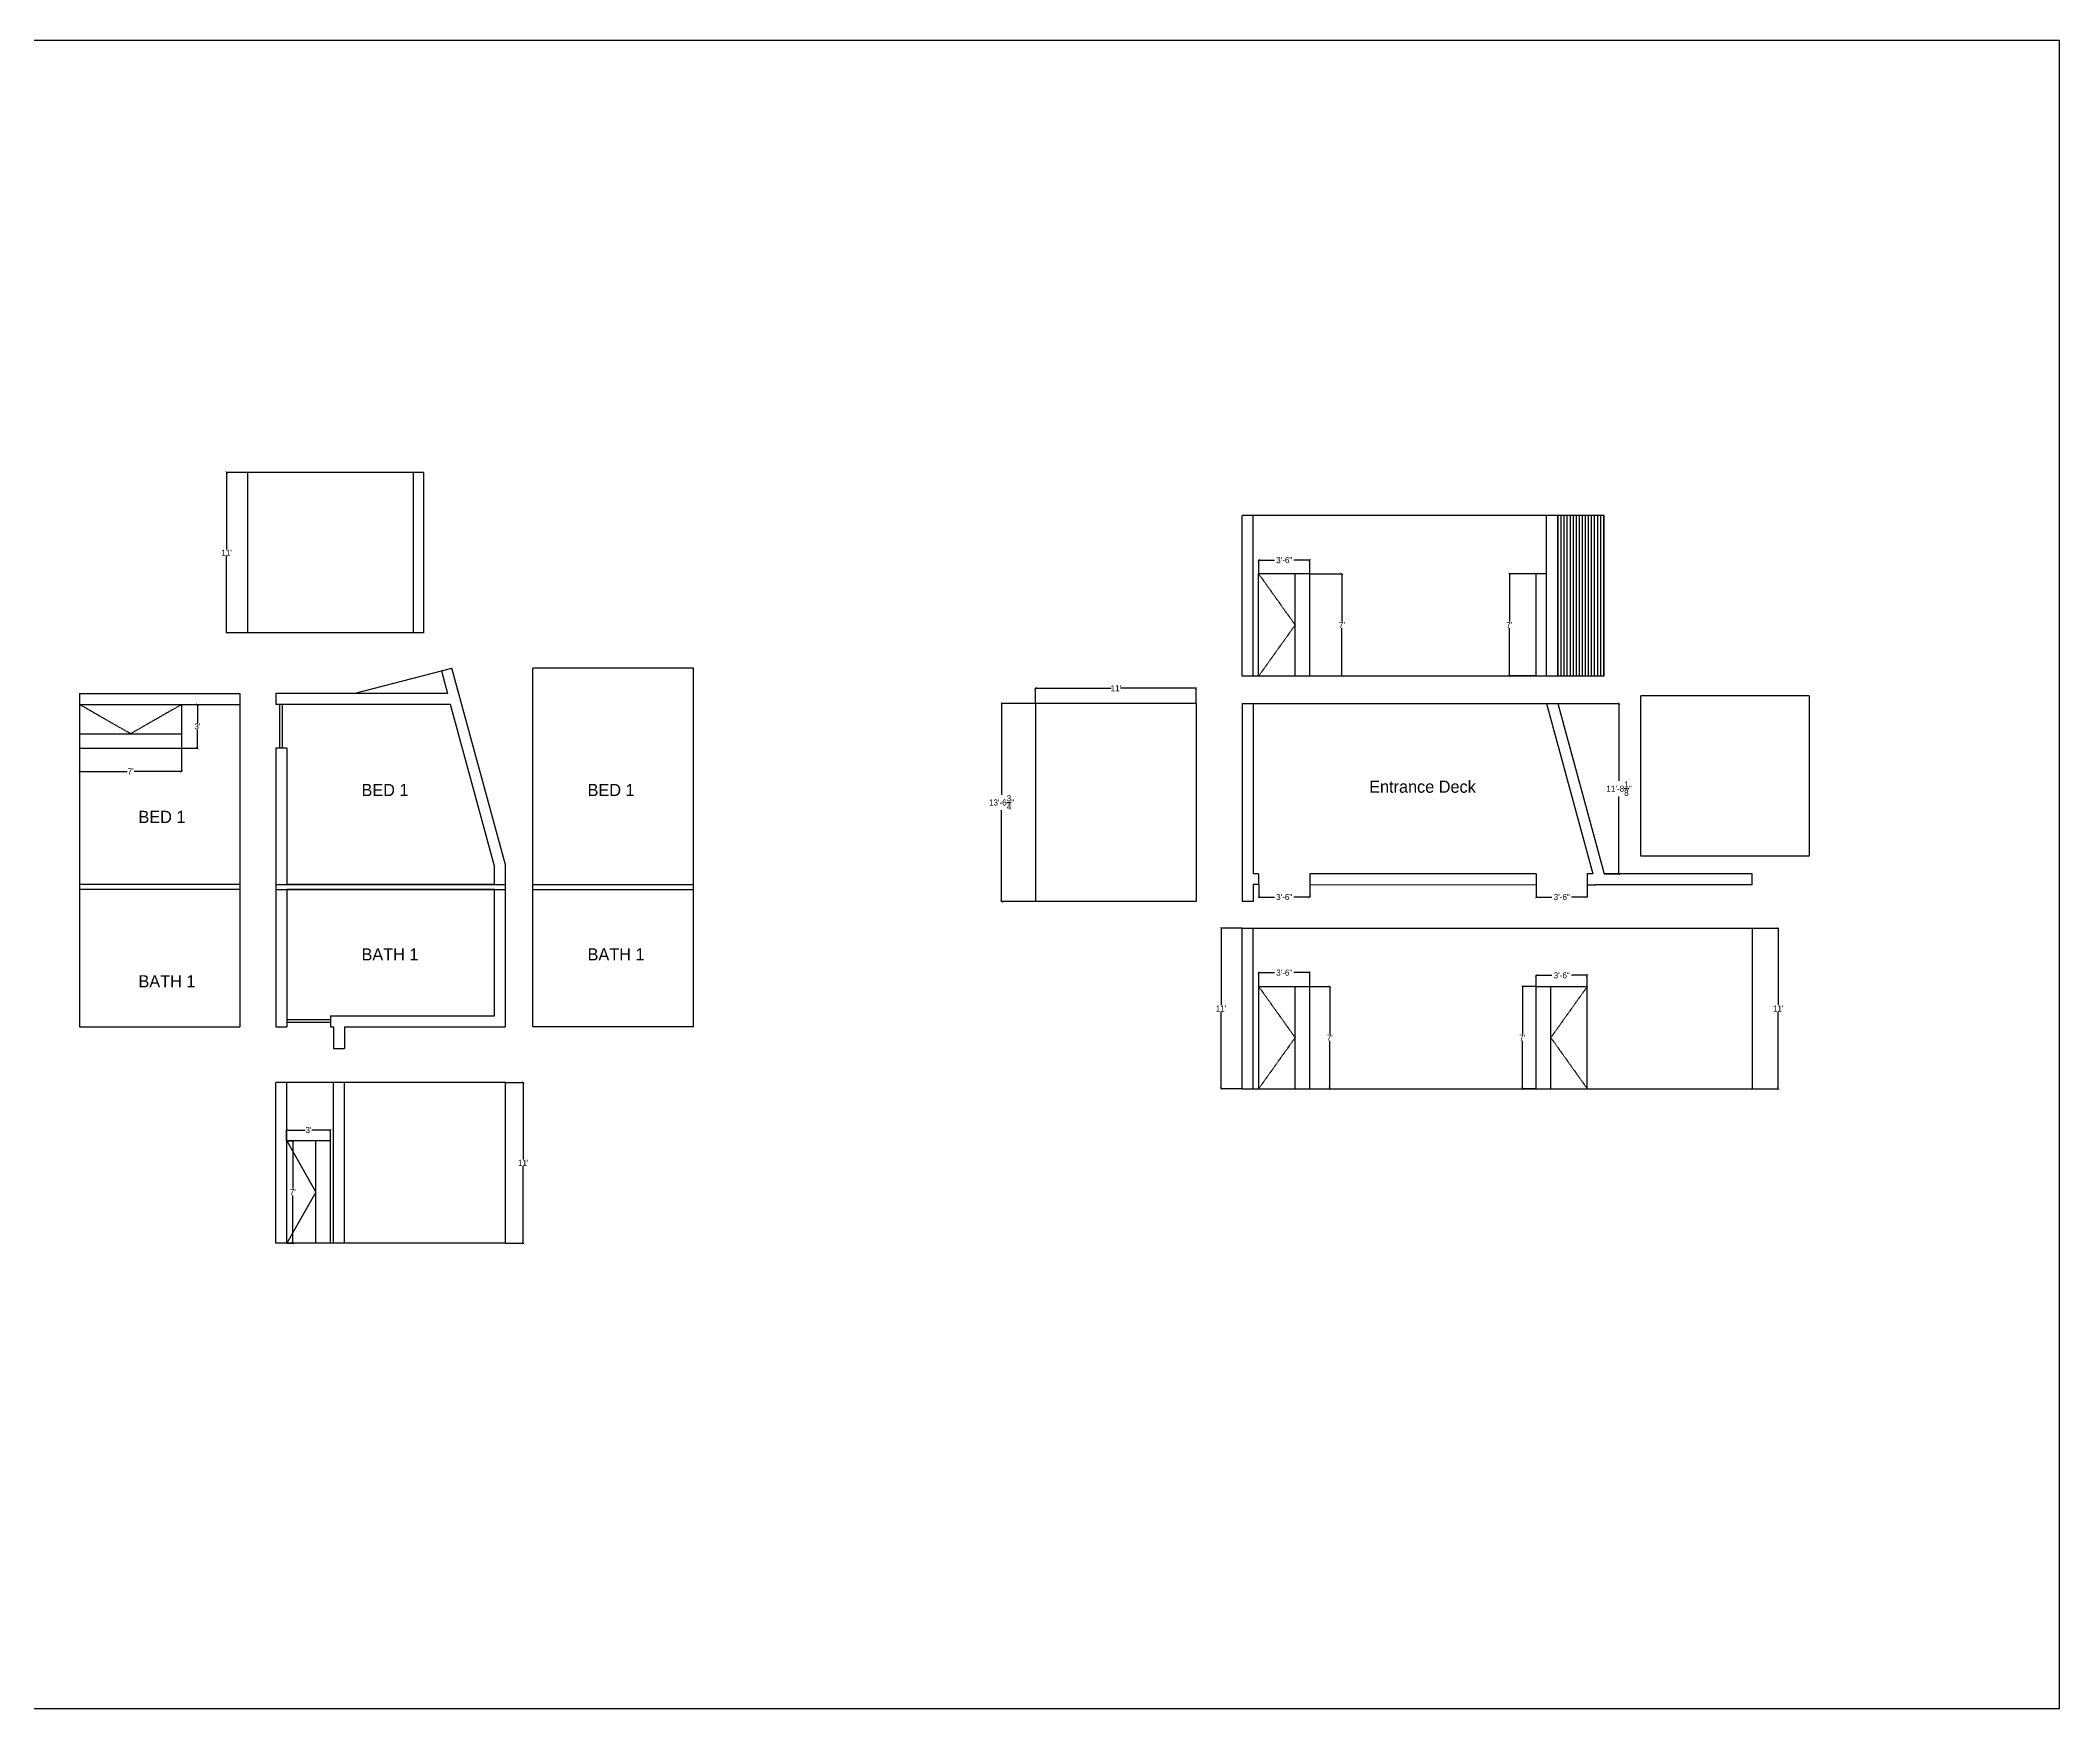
# Model space of a CAD drawing. Header units: inches. Extents: x -21847 to -712, y -8920 to 1030.
# Drawn here: x -7654 to -5992, y -1748 to -376 of the extents above; entities that cross this region are included whole.
import ezdxf

# ---------------------------------------------------------------- set-up
doc = ezdxf.new("R2010")
doc.units = ezdxf.units.IN
doc.header["$LTSCALE"] = 0.005
doc.header["$MEASUREMENT"] = 0
doc.header["$PDMODE"] = 67
doc.header["$PDSIZE"] = -1
doc.linetypes.add('ACAD_ISO02W100', pattern=[15, 12, -3])
for name, color, linetype in [('DIMENIONS-1', 7, 'Continuous'), ('HATCH-1', 20, 'Continuous'), ('TEXT-1', 3, 'Continuous')]:
    doc.layers.add(name, color=color, linetype=linetype)
doc.styles.add('COMIC SANS MS', font='comic.ttf', dxfattribs={"height": 5})
doc.dimstyles.new('COMIC SANS MS', dxfattribs={"dimtxt": 5, "dimasz": 2, "dimexe": 0.18, "dimexo": 0.0625, "dimgap": 0.09, "dimtad": 0, "dimtih": 1, "dimtoh": 1, "dimdec": 3, "dimzin": 0, "dimdsep": 46, "dimlunit": 4, "dimtxsty": 'COMIC SANS MS', "dimblk": 'ARCHTICK', "dimcen": 0.09, "dimclrd": 13, "dimclre": 13, "dimclrt": 3, "dimadec": 0, "dimazin": 0, "dimtfac": 1, "dimtdec": 3, "dimtofl": 0, "dimtmove": 0, "dimatfit": 3, "dimfxl": 1, "dimtolj": 1, "dimtzin": 0, "dimarcsym": 0})

# ---------------------------------------------------------------- blocks, each defined once
blk = doc.blocks.new('_ArchTick')
at = {"color": 0, "linetype": 'ByBlock', "const_width": 0.15}
blk.add_lwpolyline([(-0.5, -0.5), (0.5, 0.5)], dxfattribs=at)
blk = doc.blocks.new('*D24')
at = {"layer": 'Defpoints', "color": 0, "transparency": 16777216}
for p in [(-6423.1, -1070.7), (-6381.1, -1070.7), (-6381.1, -1080.8)]:
    blk.add_point(p, dxfattribs=at)
at = {"layer": 'DIMENIONS-1', "color": 13, "lineweight": -2, "transparency": 16777216}
for p, q in [((-6423.1, -1070.7), (-6423.1, -1081)), ((-6381.1, -1070.7), (-6381.1, -1081)), ((-6423.1, -1080.8), (-6410.2, -1080.8)), ((-6381.1, -1080.8), (-6394.1, -1080.8))]:
    blk.add_line(p, q, dxfattribs=at)
at = {"layer": 'DIMENIONS-1', "color": 13, "lineweight": -2, "transparency": 16777216, "xscale": 2, "yscale": 2, "zscale": 2, "rotation": 180}
blk.add_blockref('_ArchTick', (-6423.1, -1080.8), dxfattribs=at)
at = {"layer": 'DIMENIONS-1', "color": 13, "lineweight": -2, "transparency": 16777216, "xscale": 2, "yscale": 2, "zscale": 2}
blk.add_blockref('_ArchTick', (-6381.1, -1080.8), dxfattribs=at)
at = {"layer": 'DIMENIONS-1', "color": 3, "transparency": 16777216, "insert": (-6402.1, -1080.8), "char_height": 5, "attachment_point": 5, "style": 'COMIC SANS MS'}
blk.add_mtext('\\A1;3\'-6"', dxfattribs=at)
blk = doc.blocks.new('*D25')
at = {"layer": 'Defpoints', "color": 0, "transparency": 16777216}
for p in [(-6651.4, -1070.6), (-6609.4, -1070.6), (-6609.4, -1080.8)]:
    blk.add_point(p, dxfattribs=at)
at = {"layer": 'DIMENIONS-1', "color": 13, "lineweight": -2, "transparency": 16777216}
for p, q in [((-6651.4, -1070.6), (-6651.4, -1080.9)), ((-6609.4, -1070.6), (-6609.4, -1080.9)), ((-6651.4, -1080.8), (-6638.5, -1080.8)), ((-6609.4, -1080.8), (-6622.4, -1080.8))]:
    blk.add_line(p, q, dxfattribs=at)
at = {"layer": 'DIMENIONS-1', "color": 13, "lineweight": -2, "transparency": 16777216, "xscale": 2, "yscale": 2, "zscale": 2, "rotation": 180}
blk.add_blockref('_ArchTick', (-6651.4, -1080.8), dxfattribs=at)
at = {"layer": 'DIMENIONS-1', "color": 13, "lineweight": -2, "transparency": 16777216, "xscale": 2, "yscale": 2, "zscale": 2}
blk.add_blockref('_ArchTick', (-6609.4, -1080.8), dxfattribs=at)
at = {"layer": 'DIMENIONS-1', "color": 3, "transparency": 16777216, "insert": (-6630.4, -1080.8), "char_height": 5, "attachment_point": 5, "style": 'COMIC SANS MS'}
blk.add_mtext('\\A1;3\'-6"', dxfattribs=at)
blk = doc.blocks.new('*D28')
at = {"layer": 'Defpoints', "color": 0, "transparency": 16777216}
for p in [(-6834.9, -921.6), (-6863, -1084.4), (-6834.9, -1084.4)]:
    blk.add_point(p, dxfattribs=at)
at = {"layer": 'DIMENIONS-1', "color": 13, "lineweight": -2, "transparency": 16777216}
for p, q in [((-6835, -921.6), (-6863.2, -921.6)), ((-6863, -921.6), (-6863, -996.6)), ((-6863, -1084.4), (-6863, -1009.4)), ((-6835, -1084.4), (-6863.2, -1084.4))]:
    blk.add_line(p, q, dxfattribs=at)
at = {"layer": 'DIMENIONS-1', "color": 13, "lineweight": -2, "transparency": 16777216, "xscale": 2, "yscale": 2, "zscale": 2}
for p, rotation in [((-6863, -921.6), 90), ((-6863, -1084.4), 270)]:
    blk.add_blockref('_ArchTick', p, dxfattribs=dict(at, rotation=rotation))
at = {"layer": 'DIMENIONS-1', "color": 3, "transparency": 16777216, "insert": (-6863, -1003), "char_height": 5, "attachment_point": 5, "style": 'COMIC SANS MS'}
blk.add_mtext('\\A1;13\'-6{\\H1x;\\S3/4;}"', dxfattribs=at)
blk = doc.blocks.new('*D29')
at = {"layer": 'Defpoints', "color": 0, "transparency": 16777216}
for p in [(-6702.9, -909), (-6834.9, -921.6), (-6702.9, -921.6)]:
    blk.add_point(p, dxfattribs=at)
at = {"layer": 'DIMENIONS-1', "color": 13, "lineweight": -2, "transparency": 16777216}
for p, q in [((-6834.9, -921.5), (-6834.9, -908.8)), ((-6834.9, -909), (-6772.7, -909)), ((-6702.9, -909), (-6765.2, -909)), ((-6702.9, -921.5), (-6702.9, -908.8))]:
    blk.add_line(p, q, dxfattribs=at)
at = {"layer": 'DIMENIONS-1', "color": 13, "lineweight": -2, "transparency": 16777216, "xscale": 2, "yscale": 2, "zscale": 2, "rotation": 180}
blk.add_blockref('_ArchTick', (-6834.9, -909), dxfattribs=at)
at = {"layer": 'DIMENIONS-1', "color": 13, "lineweight": -2, "transparency": 16777216, "xscale": 2, "yscale": 2, "zscale": 2}
blk.add_blockref('_ArchTick', (-6702.9, -909), dxfattribs=at)
at = {"layer": 'DIMENIONS-1', "color": 3, "transparency": 16777216, "insert": (-6768.9, -909), "char_height": 5, "attachment_point": 5, "style": 'COMIC SANS MS'}
blk.add_mtext("\\A1;11'", dxfattribs=at)
blk = doc.blocks.new('*D30')
at = {"layer": 'Defpoints', "color": 0, "transparency": 16777216}
for p in [(-6405.2, -921.6), (-6367.3, -1061.7), (-6355, -1061.7)]:
    blk.add_point(p, dxfattribs=at)
at = {"layer": 'DIMENIONS-1', "color": 13, "lineweight": -2, "transparency": 16777216}
for p, q in [((-6405.1, -921.6), (-6354.9, -921.6)), ((-6355, -921.6), (-6355, -985.3)), ((-6355, -1061.7), (-6355, -998)), ((-6367.3, -1061.7), (-6354.9, -1061.7))]:
    blk.add_line(p, q, dxfattribs=at)
at = {"layer": 'DIMENIONS-1', "color": 13, "lineweight": -2, "transparency": 16777216, "xscale": 2, "yscale": 2, "zscale": 2}
for p, rotation in [((-6355, -921.6), 90), ((-6355, -1061.7), 270)]:
    blk.add_blockref('_ArchTick', p, dxfattribs=dict(at, rotation=rotation))
at = {"layer": 'DIMENIONS-1', "color": 3, "transparency": 16777216, "insert": (-6355, -991.6), "char_height": 5, "attachment_point": 5, "style": 'COMIC SANS MS'}
blk.add_mtext('\\A1;11\'-8{\\H1x;\\S1/8;}"', dxfattribs=at)
blk = doc.blocks.new('*D32')
at = {"layer": 'Defpoints', "color": 0, "transparency": 16777216}
for p in [(-6609.4, -1143), (-6651.4, -1154.5), (-6609.4, -1154.5)]:
    blk.add_point(p, dxfattribs=at)
at = {"layer": 'DIMENIONS-1', "color": 13, "lineweight": -2, "transparency": 16777216}
for p, q in [((-6651.4, -1154.4), (-6651.4, -1142.8)), ((-6651.4, -1143), (-6638.5, -1143)), ((-6609.4, -1143), (-6622.4, -1143)), ((-6609.4, -1154.4), (-6609.4, -1142.8))]:
    blk.add_line(p, q, dxfattribs=at)
at = {"layer": 'DIMENIONS-1', "color": 13, "lineweight": -2, "transparency": 16777216, "xscale": 2, "yscale": 2, "zscale": 2, "rotation": 180}
blk.add_blockref('_ArchTick', (-6651.4, -1143), dxfattribs=at)
at = {"layer": 'DIMENIONS-1', "color": 13, "lineweight": -2, "transparency": 16777216, "xscale": 2, "yscale": 2, "zscale": 2}
blk.add_blockref('_ArchTick', (-6609.4, -1143), dxfattribs=at)
at = {"layer": 'DIMENIONS-1', "color": 3, "transparency": 16777216, "insert": (-6630.4, -1143), "char_height": 5, "attachment_point": 5, "style": 'COMIC SANS MS'}
blk.add_mtext('\\A1;3\'-6"', dxfattribs=at)
blk = doc.blocks.new('*D33')
at = {"layer": 'Defpoints', "color": 0, "transparency": 16777216}
for p in [(-6609.4, -1154.5), (-6609.4, -1238.5), (-6592.9, -1238.5)]:
    blk.add_point(p, dxfattribs=at)
at = {"layer": 'DIMENIONS-1', "color": 13, "lineweight": -2, "transparency": 16777216}
for p, q in [((-6609.4, -1154.5), (-6592.7, -1154.5)), ((-6592.9, -1154.5), (-6592.9, -1193.7)), ((-6592.9, -1238.5), (-6592.9, -1199.2)), ((-6609.4, -1238.5), (-6592.7, -1238.5))]:
    blk.add_line(p, q, dxfattribs=at)
at = {"layer": 'DIMENIONS-1', "color": 13, "lineweight": -2, "transparency": 16777216, "xscale": 2, "yscale": 2, "zscale": 2}
for p, rotation in [((-6592.9, -1154.5), 90), ((-6592.9, -1238.5), 270)]:
    blk.add_blockref('_ArchTick', p, dxfattribs=dict(at, rotation=rotation))
at = {"layer": 'DIMENIONS-1', "color": 3, "transparency": 16777216, "insert": (-6592.9, -1196.5), "char_height": 5, "attachment_point": 5, "style": 'COMIC SANS MS'}
blk.add_mtext("\\A1;7'", dxfattribs=at)
blk = doc.blocks.new('*D34')
at = {"layer": 'Defpoints', "color": 0, "transparency": 16777216}
for p in [(-6423.1, -1154.5), (-6434.5, -1238.5), (-6423.1, -1238.5)]:
    blk.add_point(p, dxfattribs=at)
at = {"layer": 'DIMENIONS-1', "color": 13, "lineweight": -2, "transparency": 16777216}
for p, q in [((-6423.2, -1154.5), (-6434.7, -1154.5)), ((-6434.5, -1154.5), (-6434.5, -1193.7)), ((-6434.5, -1238.5), (-6434.5, -1199.2)), ((-6423.2, -1238.5), (-6434.7, -1238.5))]:
    blk.add_line(p, q, dxfattribs=at)
at = {"layer": 'DIMENIONS-1', "color": 13, "lineweight": -2, "transparency": 16777216, "xscale": 2, "yscale": 2, "zscale": 2}
for p, rotation in [((-6434.5, -1154.5), 90), ((-6434.5, -1238.5), 270)]:
    blk.add_blockref('_ArchTick', p, dxfattribs=dict(at, rotation=rotation))
at = {"layer": 'DIMENIONS-1', "color": 3, "transparency": 16777216, "insert": (-6434.5, -1196.5), "char_height": 5, "attachment_point": 5, "style": 'COMIC SANS MS'}
blk.add_mtext("\\A1;7'", dxfattribs=at)
blk = doc.blocks.new('*D35')
at = {"layer": 'Defpoints', "color": 0, "transparency": 16777216}
for p in [(-6423.1, -1145.2), (-6423.1, -1154.5), (-6381.1, -1154.5)]:
    blk.add_point(p, dxfattribs=at)
at = {"layer": 'DIMENIONS-1', "color": 13, "lineweight": -2, "transparency": 16777216}
for p, q in [((-6423.1, -1154.4), (-6423.1, -1145)), ((-6423.1, -1145.2), (-6410.2, -1145.2)), ((-6381.1, -1145.2), (-6394.1, -1145.2)), ((-6381.1, -1154.4), (-6381.1, -1145))]:
    blk.add_line(p, q, dxfattribs=at)
at = {"layer": 'DIMENIONS-1', "color": 13, "lineweight": -2, "transparency": 16777216, "xscale": 2, "yscale": 2, "zscale": 2, "rotation": 180}
blk.add_blockref('_ArchTick', (-6423.1, -1145.2), dxfattribs=at)
at = {"layer": 'DIMENIONS-1', "color": 13, "lineweight": -2, "transparency": 16777216, "xscale": 2, "yscale": 2, "zscale": 2}
blk.add_blockref('_ArchTick', (-6381.1, -1145.2), dxfattribs=at)
at = {"layer": 'DIMENIONS-1', "color": 3, "transparency": 16777216, "insert": (-6402.1, -1145.2), "char_height": 5, "attachment_point": 5, "style": 'COMIC SANS MS'}
blk.add_mtext('\\A1;3\'-6"', dxfattribs=at)
blk = doc.blocks.new('*D36')
at = {"layer": 'Defpoints', "color": 0, "transparency": 16777216}
for p in [(-6245.3, -1106.5), (-6245.3, -1238.5), (-6224, -1238.5)]:
    blk.add_point(p, dxfattribs=at)
at = {"layer": 'DIMENIONS-1', "color": 13, "lineweight": -2, "transparency": 16777216}
for p, q in [((-6245.2, -1106.5), (-6223.8, -1106.5)), ((-6224, -1106.5), (-6224, -1169.7)), ((-6224, -1238.5), (-6224, -1175.2)), ((-6245.2, -1238.5), (-6223.8, -1238.5))]:
    blk.add_line(p, q, dxfattribs=at)
at = {"layer": 'DIMENIONS-1', "color": 13, "lineweight": -2, "transparency": 16777216, "xscale": 2, "yscale": 2, "zscale": 2}
for p, rotation in [((-6224, -1106.5), 90), ((-6224, -1238.5), 270)]:
    blk.add_blockref('_ArchTick', p, dxfattribs=dict(at, rotation=rotation))
at = {"layer": 'DIMENIONS-1', "color": 3, "transparency": 16777216, "insert": (-6224, -1172.5), "char_height": 5, "attachment_point": 5, "style": 'COMIC SANS MS'}
blk.add_mtext("\\A1;11'", dxfattribs=at)
blk = doc.blocks.new('*D37')
at = {"layer": 'Defpoints', "color": 0, "transparency": 16777216}
for p in [(-6664.9, -1106.5), (-6682.4, -1238.5), (-6664.9, -1238.5)]:
    blk.add_point(p, dxfattribs=at)
at = {"layer": 'DIMENIONS-1', "color": 13, "lineweight": -2, "transparency": 16777216}
for p, q in [((-6665, -1106.5), (-6682.6, -1106.5)), ((-6682.4, -1106.5), (-6682.4, -1169.7)), ((-6682.4, -1238.5), (-6682.4, -1175.2)), ((-6665, -1238.5), (-6682.6, -1238.5))]:
    blk.add_line(p, q, dxfattribs=at)
at = {"layer": 'DIMENIONS-1', "color": 13, "lineweight": -2, "transparency": 16777216, "xscale": 2, "yscale": 2, "zscale": 2}
for p, rotation in [((-6682.4, -1106.5), 90), ((-6682.4, -1238.5), 270)]:
    blk.add_blockref('_ArchTick', p, dxfattribs=dict(at, rotation=rotation))
at = {"layer": 'DIMENIONS-1', "color": 3, "transparency": 16777216, "insert": (-6682.4, -1172.5), "char_height": 5, "attachment_point": 5, "style": 'COMIC SANS MS'}
blk.add_mtext("\\A1;11'", dxfattribs=at)
blk = doc.blocks.new('*D41')
at = {"layer": 'Defpoints', "color": 0, "transparency": 16777216}
for p in [(-6609.4, -814.9), (-6609.4, -898.9), (-6582.9, -898.9)]:
    blk.add_point(p, dxfattribs=at)
at = {"layer": 'DIMENIONS-1', "color": 13, "lineweight": -2, "transparency": 16777216}
for p, q in [((-6609.4, -814.9), (-6582.8, -814.9)), ((-6582.9, -814.9), (-6582.9, -854.2)), ((-6582.9, -898.9), (-6582.9, -859.7)), ((-6609.4, -898.9), (-6582.8, -898.9))]:
    blk.add_line(p, q, dxfattribs=at)
at = {"layer": 'DIMENIONS-1', "color": 13, "lineweight": -2, "transparency": 16777216, "xscale": 2, "yscale": 2, "zscale": 2}
for p, rotation in [((-6582.9, -814.9), 90), ((-6582.9, -898.9), 270)]:
    blk.add_blockref('_ArchTick', p, dxfattribs=dict(at, rotation=rotation))
at = {"layer": 'DIMENIONS-1', "color": 3, "transparency": 16777216, "insert": (-6582.9, -856.9), "char_height": 5, "attachment_point": 5, "style": 'COMIC SANS MS'}
blk.add_mtext("\\A1;7'", dxfattribs=at)
blk = doc.blocks.new('*D42')
at = {"layer": 'Defpoints', "color": 0, "transparency": 16777216}
for p in [(-6609.4, -803.6), (-6651.4, -814.9), (-6609.4, -814.9)]:
    blk.add_point(p, dxfattribs=at)
at = {"layer": 'DIMENIONS-1', "color": 13, "lineweight": -2, "transparency": 16777216}
for p, q in [((-6651.4, -814.9), (-6651.4, -803.4)), ((-6651.4, -803.6), (-6638.5, -803.6)), ((-6609.4, -803.6), (-6622.4, -803.6)), ((-6609.4, -814.9), (-6609.4, -803.4))]:
    blk.add_line(p, q, dxfattribs=at)
at = {"layer": 'DIMENIONS-1', "color": 13, "lineweight": -2, "transparency": 16777216, "xscale": 2, "yscale": 2, "zscale": 2, "rotation": 180}
blk.add_blockref('_ArchTick', (-6651.4, -803.6), dxfattribs=at)
at = {"layer": 'DIMENIONS-1', "color": 13, "lineweight": -2, "transparency": 16777216, "xscale": 2, "yscale": 2, "zscale": 2}
blk.add_blockref('_ArchTick', (-6609.4, -803.6), dxfattribs=at)
at = {"layer": 'DIMENIONS-1', "color": 3, "transparency": 16777216, "insert": (-6630.4, -803.6), "char_height": 5, "attachment_point": 5, "style": 'COMIC SANS MS'}
blk.add_mtext('\\A1;3\'-6"', dxfattribs=at)
blk = doc.blocks.new('*D43')
at = {"layer": 'Defpoints', "color": 0, "transparency": 16777216}
for p in [(-6423.1, -814.9), (-6445.2, -898.9), (-6423.1, -898.9)]:
    blk.add_point(p, dxfattribs=at)
at = {"layer": 'DIMENIONS-1', "color": 13, "lineweight": -2, "transparency": 16777216}
for p, q in [((-6423.2, -814.9), (-6445.4, -814.9)), ((-6445.2, -814.9), (-6445.2, -854.2)), ((-6445.2, -898.9), (-6445.2, -859.7)), ((-6423.2, -898.9), (-6445.4, -898.9))]:
    blk.add_line(p, q, dxfattribs=at)
at = {"layer": 'DIMENIONS-1', "color": 13, "lineweight": -2, "transparency": 16777216, "xscale": 2, "yscale": 2, "zscale": 2}
for p, rotation in [((-6445.2, -814.9), 90), ((-6445.2, -898.9), 270)]:
    blk.add_blockref('_ArchTick', p, dxfattribs=dict(at, rotation=rotation))
at = {"layer": 'DIMENIONS-1', "color": 3, "transparency": 16777216, "insert": (-6445.2, -856.9), "char_height": 5, "attachment_point": 5, "style": 'COMIC SANS MS'}
blk.add_mtext("\\A1;7'", dxfattribs=at)
blk = doc.blocks.new('*D57')
at = {"layer": 'Defpoints', "color": 0, "transparency": 16777216}
for p in [(-7415.1, -1272.5), (-7451.1, -1281.5), (-7415.1, -1281.5)]:
    blk.add_point(p, dxfattribs=at)
at = {"layer": 'DIMENIONS-1', "color": 13, "lineweight": -2, "transparency": 16777216}
for p, q in [((-7451.1, -1281.4), (-7451.1, -1272.3)), ((-7451.1, -1272.5), (-7435.8, -1272.5)), ((-7415.1, -1272.5), (-7430.3, -1272.5)), ((-7415.1, -1281.4), (-7415.1, -1272.3))]:
    blk.add_line(p, q, dxfattribs=at)
at = {"layer": 'DIMENIONS-1', "color": 13, "lineweight": -2, "transparency": 16777216, "xscale": 2, "yscale": 2, "zscale": 2, "rotation": 180}
blk.add_blockref('_ArchTick', (-7451.1, -1272.5), dxfattribs=at)
at = {"layer": 'DIMENIONS-1', "color": 13, "lineweight": -2, "transparency": 16777216, "xscale": 2, "yscale": 2, "zscale": 2}
blk.add_blockref('_ArchTick', (-7415.1, -1272.5), dxfattribs=at)
at = {"layer": 'DIMENIONS-1', "color": 3, "transparency": 16777216, "insert": (-7433.1, -1272.5), "char_height": 5, "attachment_point": 5, "style": 'COMIC SANS MS'}
blk.add_mtext("\\A1;3'", dxfattribs=at)
blk = doc.blocks.new('*D58')
at = {"layer": 'Defpoints', "color": 0, "transparency": 16777216}
for p in [(-7451.1, -1281.5), (-7451.1, -1365.5), (-7446, -1365.5)]:
    blk.add_point(p, dxfattribs=at)
at = {"layer": 'DIMENIONS-1', "color": 13, "lineweight": -2, "transparency": 16777216}
for p, q in [((-7451, -1281.5), (-7445.8, -1281.5)), ((-7446, -1281.5), (-7446, -1320.7)), ((-7446, -1365.5), (-7446, -1326.3)), ((-7451, -1365.5), (-7445.8, -1365.5))]:
    blk.add_line(p, q, dxfattribs=at)
at = {"layer": 'DIMENIONS-1', "color": 13, "lineweight": -2, "transparency": 16777216, "xscale": 2, "yscale": 2, "zscale": 2}
for p, rotation in [((-7446, -1281.5), 90), ((-7446, -1365.5), 270)]:
    blk.add_blockref('_ArchTick', p, dxfattribs=dict(at, rotation=rotation))
at = {"layer": 'DIMENIONS-1', "color": 3, "transparency": 16777216, "insert": (-7446, -1323.5), "char_height": 5, "attachment_point": 5, "style": 'COMIC SANS MS'}
blk.add_mtext("\\A1;7'", dxfattribs=at)
blk = doc.blocks.new('*D59')
at = {"layer": 'Defpoints', "color": 0, "transparency": 16777216}
for p in [(-7271.1, -1233.5), (-7271.1, -1365.5), (-7256.5, -1365.5)]:
    blk.add_point(p, dxfattribs=at)
at = {"layer": 'DIMENIONS-1', "color": 13, "lineweight": -2, "transparency": 16777216}
for p, q in [((-7271, -1233.5), (-7256.3, -1233.5)), ((-7256.5, -1233.5), (-7256.5, -1296.8)), ((-7256.5, -1365.5), (-7256.5, -1302.2)), ((-7271, -1365.5), (-7256.3, -1365.5))]:
    blk.add_line(p, q, dxfattribs=at)
at = {"layer": 'DIMENIONS-1', "color": 13, "lineweight": -2, "transparency": 16777216, "xscale": 2, "yscale": 2, "zscale": 2}
for p, rotation in [((-7256.5, -1233.5), 90), ((-7256.5, -1365.5), 270)]:
    blk.add_blockref('_ArchTick', p, dxfattribs=dict(at, rotation=rotation))
at = {"layer": 'DIMENIONS-1', "color": 3, "transparency": 16777216, "insert": (-7256.5, -1299.5), "char_height": 5, "attachment_point": 5, "style": 'COMIC SANS MS'}
blk.add_mtext("\\A1;11'", dxfattribs=at)
blk = doc.blocks.new('*D61')
at = {"layer": 'Defpoints', "color": 0, "transparency": 16777216}
for p in [(-7621.5, -958.4), (-7537.5, -958.4), (-7621.5, -977.5)]:
    blk.add_point(p, dxfattribs=at)
at = {"layer": 'DIMENIONS-1', "color": 13, "lineweight": -2, "transparency": 16777216}
for p, q in [((-7621.5, -958.5), (-7621.5, -977.7)), ((-7537.5, -958.5), (-7537.5, -977.7)), ((-7621.5, -977.5), (-7582.4, -977.5)), ((-7537.5, -977.5), (-7576.6, -977.5))]:
    blk.add_line(p, q, dxfattribs=at)
at = {"layer": 'DIMENIONS-1', "color": 13, "lineweight": -2, "transparency": 16777216, "xscale": 2, "yscale": 2, "zscale": 2, "rotation": 180}
blk.add_blockref('_ArchTick', (-7621.5, -977.5), dxfattribs=at)
at = {"layer": 'DIMENIONS-1', "color": 13, "lineweight": -2, "transparency": 16777216, "xscale": 2, "yscale": 2, "zscale": 2}
blk.add_blockref('_ArchTick', (-7537.5, -977.5), dxfattribs=at)
at = {"layer": 'DIMENIONS-1', "color": 3, "transparency": 16777216, "insert": (-7579.5, -977.5), "char_height": 5, "attachment_point": 5, "style": 'COMIC SANS MS'}
blk.add_mtext("\\A1;7'", dxfattribs=at)
blk = doc.blocks.new('*D62')
at = {"layer": 'Defpoints', "color": 0, "transparency": 16777216}
for p in [(-7537.5, -922.4), (-7537.5, -958.4), (-7524.5, -958.4)]:
    blk.add_point(p, dxfattribs=at)
at = {"layer": 'DIMENIONS-1', "color": 13, "lineweight": -2, "transparency": 16777216}
for p, q in [((-7537.4, -922.4), (-7524.3, -922.4)), ((-7524.5, -922.4), (-7524.5, -937.7)), ((-7524.5, -958.4), (-7524.5, -943.2)), ((-7537.4, -958.4), (-7524.3, -958.4))]:
    blk.add_line(p, q, dxfattribs=at)
at = {"layer": 'DIMENIONS-1', "color": 13, "lineweight": -2, "transparency": 16777216, "xscale": 2, "yscale": 2, "zscale": 2}
for p, rotation in [((-7524.5, -922.4), 90), ((-7524.5, -958.4), 270)]:
    blk.add_blockref('_ArchTick', p, dxfattribs=dict(at, rotation=rotation))
at = {"layer": 'DIMENIONS-1', "color": 3, "transparency": 16777216, "insert": (-7524.5, -940.4), "char_height": 5, "attachment_point": 5, "style": 'COMIC SANS MS'}
blk.add_mtext("\\A1;3'", dxfattribs=at)
blk = doc.blocks.new('*D65')
at = {"layer": 'Defpoints', "color": 0, "transparency": 16777216}
for p in [(-7500.5, -731.5), (-7483.2, -731.5), (-7483.2, -863.5)]:
    blk.add_point(p, dxfattribs=at)
at = {"layer": 'DIMENIONS-1', "color": 13, "lineweight": -2, "transparency": 16777216}
for p, q in [((-7483.2, -731.5), (-7500.7, -731.5)), ((-7500.5, -731.5), (-7500.5, -794.8)), ((-7500.5, -863.5), (-7500.5, -800.2)), ((-7483.2, -863.5), (-7500.7, -863.5))]:
    blk.add_line(p, q, dxfattribs=at)
at = {"layer": 'DIMENIONS-1', "color": 13, "lineweight": -2, "transparency": 16777216, "xscale": 2, "yscale": 2, "zscale": 2}
for p, rotation in [((-7500.5, -731.5), 90), ((-7500.5, -863.5), 270)]:
    blk.add_blockref('_ArchTick', p, dxfattribs=dict(at, rotation=rotation))
at = {"layer": 'DIMENIONS-1', "color": 3, "transparency": 16777216, "insert": (-7500.5, -797.5), "char_height": 5, "attachment_point": 5, "style": 'COMIC SANS MS'}
blk.add_mtext("\\A1;11'", dxfattribs=at)

msp = doc.modelspace()

# ---------------------------------------------------------------- hatches: boundary and pattern name
at = {"layer": 'HATCH-1'}
h = msp.add_hatch(dxfattribs=at)
h.set_pattern_fill('ANSI31', color=9, scale=20, angle=45)
h.set_pattern_definition([(90, (487.4719, 444.0316), (-2.5, 0), [])])
h.paths.add_polyline_path([(-6405.1758, -766.9453), (-6367.3128, -766.9453), (-6367.3128, -898.9453), (-6405.1758, -898.9453)])

# ---------------------------------------------------------------- linework, layer by layer
for p, q in [((-7483.1835, -731.5), (-7483.1835, -863.5)), ((-7338.3896, -731.5), (-7483.1835, -731.5)), ((-7346.885, -731.5), (-7346.885, -863.5)), ((-7338.3896, -731.5), (-7338.3896, -863.5)), ((-6664.9367, -898.9453), (-6664.9367, -766.9453)), ((-6367.3128, -766.9453), (-6664.9367, -766.9453)), ((-6655.9367, -898.9453), (-6655.9367, -766.9453)), ((-6414.4989, -898.9453), (-6414.4989, -766.9453)), ((-6405.1758, -898.9453), (-6405.1758, -766.9453)), ((-6367.3128, -898.9453), (-6367.3128, -766.9453)), ((-6651.4367, -898.9453), (-6651.4367, -814.9453)), ((-6609.4367, -814.9453), (-6651.4367, -814.9453)), ((-6621.4367, -898.9453), (-6621.4367, -814.9453)), ((-6609.4367, -898.9453), (-6609.4367, -814.9453)), ((-6423.1366, -898.9453), (-6423.1366, -814.9453)), ((-6414.4989, -814.9453), (-6423.1366, -814.9453)), ((-7338.3896, -863.5), (-7483.1835, -863.5)), ((-7395.7776, -913.4479), (-7315.2792, -892.4381)), ((-7323.7745, -894.6554), (-7318.8697, -913.4479)), ((-7271.0731, -1054.2667), (-7315.2792, -892.4381)), ((-7116.5, -892.4381), (-7248.5, -892.4381)), ((-7248.5, -1187.4441), (-7248.5, -892.4381)), ((-7116.5, -1187.4441), (-7116.5, -892.4381)), ((-7621.5, -913.4479), (-7489.5, -913.4479)), ((-7621.5, -913.4479), (-7621.5, -1187.4441)), ((-7489.5, -913.4479), (-7489.5, -1187.4441)), ((-7318.8697, -913.4479), (-7460.0731, -913.4479)), ((-7460.0731, -913.4479), (-7460.0731, -922.4479)), ((-6367.3128, -898.9453), (-6664.9367, -898.9453)), ((-7621.5, -922.4479), (-7489.5, -922.4479)), ((-7537.5, -922.4479), (-7537.5, -958.4479)), ((-7316.4112, -922.4479), (-7460.0731, -922.4479)), ((-7456.5731, -958.4479), (-7456.5731, -922.4479)), ((-7454.5731, -958.4479), (-7454.5731, -922.4479)), ((-7280.0731, -1055.4738), (-7316.4112, -922.4479)), ((-6834.9235, -921.6124), (-6834.9235, -1084.4156)), ((-6702.9235, -921.6124), (-6834.9235, -921.6124)), ((-6702.9235, -921.6124), (-6702.9235, -1084.4156)), ((-6664.9367, -921.6124), (-6664.9367, -1084.4156)), ((-6664.9367, -921.6124), (-6405.1758, -921.6124)), ((-6655.9367, -921.6124), (-6655.9367, -1061.5849)), ((-6414.4989, -921.6124), (-6376.6366, -1061.6762)), ((-6405.1758, -921.6124), (-6367.3128, -1061.6792)), ((-6198.448, -915.2149), (-6337.154, -915.2149)), ((-6337.137, -1047.2149), (-6337.0939, -915.2149)), ((-6198.448, -915.2149), (-6198.448, -1047.2149)), ((-7621.5, -946.4479), (-7537.5, -946.4479)), ((-7621.5, -958.4479), (-7537.5, -958.4479)), ((-7451.0731, -958.4479), (-7460.0731, -958.4479)), ((-7460.0731, -958.4479), (-7460.0731, -1187.4441)), ((-7451.0731, -958.4479), (-7451.0731, -1070.6102)), ((-7280.0731, -1070.6102), (-7280.0731, -1055.4738)), ((-7271.0731, -1187.4441), (-7271.0731, -1054.2667)), ((-6651.4367, -1061.5864), (-6655.9367, -1061.5849)), ((-6651.4367, -1061.5864), (-6651.4367, -1070.5864)), ((-6609.4367, -1061.5864), (-6609.4367, -1070.5864)), ((-6423.1366, -1061.661), (-6609.4367, -1061.6001)), ((-6423.1366, -1061.6583), (-6423.1401, -1070.6581)), ((-6381.1366, -1061.6744), (-6381.1401, -1070.6743)), ((-6376.6366, -1061.6762), (-6381.1366, -1061.6747)), ((-6245.3022, -1061.7191), (-6367.3128, -1061.6792)), ((-6198.448, -1047.2149), (-6337.154, -1047.2149)), ((-6245.3022, -1070.7191), (-6245.3022, -1061.7191)), ((-7489.5, -1070.6102), (-7621.5, -1070.6102)), ((-7489.5, -1074.6102), (-7621.5, -1074.6102)), ((-7460.0731, -1070.6102), (-7271.0731, -1070.6102)), ((-7460.0731, -1074.6102), (-7271.0731, -1074.6102)), ((-7280.0731, -1070.6102), (-7451.0731, -1070.6102)), ((-7451.0731, -1074.6102), (-7451.0731, -1187.4441)), ((-7280.0731, -1074.6102), (-7451.0731, -1074.6102)), ((-7280.0731, -1178.4441), (-7280.0731, -1074.6102)), ((-7248.5, -1070.6102), (-7116.5, -1070.6102)), ((-7248.5, -1074.6102), (-7116.5, -1074.6102)), ((-6651.4367, -1070.5864), (-6655.9396, -1070.5849)), ((-6655.9367, -1070.5849), (-6655.9367, -1084.4156)), ((-6609.4367, -1070.5864), (-6423.1401, -1070.6581)), ((-6381.1401, -1070.6743), (-6374.2035, -1070.677)), ((-6245.3022, -1070.7191), (-6374.2035, -1070.677)), ((-6702.9235, -1084.4156), (-6834.9235, -1084.4156)), ((-6655.9367, -1084.4156), (-6664.9367, -1084.4156)), ((-6664.9367, -1106.4543), (-6245.3022, -1106.4543)), ((-6664.9367, -1238.4543), (-6664.9367, -1106.4543)), ((-6655.9367, -1238.4543), (-6655.9367, -1106.4543)), ((-6245.3022, -1106.4543), (-6245.3022, -1238.4543)), ((-6651.4367, -1154.4543), (-6609.4367, -1154.4543)), ((-6651.4367, -1154.4543), (-6651.4367, -1238.4543)), ((-6621.4367, -1238.4543), (-6621.4367, -1154.4543)), ((-6609.4367, -1238.4543), (-6609.4367, -1154.4543)), ((-6423.1401, -1238.4543), (-6423.1401, -1154.4543)), ((-6423.1401, -1154.4543), (-6381.1401, -1154.4543)), ((-6411.1401, -1238.4543), (-6411.1401, -1154.4543)), ((-6381.1401, -1238.4543), (-6381.1401, -1154.4543)), ((-7415.0731, -1178.4441), (-7415.0731, -1187.4441)), ((-7415.0731, -1178.4441), (-7280.0731, -1178.4441)), ((-7621.5, -1187.4441), (-7489.5, -1187.4441)), ((-7460.0731, -1187.4441), (-7451.0731, -1187.4441)), ((-7415.0731, -1181.9441), (-7451.0731, -1181.9441)), ((-7415.0731, -1183.9441), (-7451.0731, -1183.9441)), ((-7415.0731, -1187.4441), (-7412.6397, -1187.4441)), ((-7412.6397, -1187.4441), (-7412.6397, -1205.4363)), ((-7403.6397, -1187.4441), (-7271.0731, -1187.4441)), ((-7403.6397, -1187.4441), (-7403.6397, -1205.4363)), ((-7116.5, -1187.4441), (-7248.5, -1187.4441)), ((-7412.6397, -1205.4363), (-7403.6397, -1205.4363)), ((-7460.0731, -1365.5), (-7460.0731, -1233.5)), ((-7271.0731, -1233.5), (-7460.0731, -1233.5)), ((-7451.0731, -1365.5), (-7451.0731, -1233.5)), ((-7412.6397, -1365.5), (-7412.6397, -1233.5)), ((-7403.6397, -1365.5), (-7403.6397, -1233.5)), ((-7271.0731, -1365.5), (-7271.0731, -1233.5)), ((-6664.9367, -1238.4543), (-6245.3022, -1238.4543)), ((-7415.0731, -1281.5), (-7451.0731, -1281.5)), ((-7451.0731, -1281.5), (-7427.0731, -1323.5)), ((-7427.0731, -1365.5), (-7427.0731, -1281.5)), ((-7415.0731, -1365.5), (-7415.0731, -1281.5)), ((-7427.0731, -1323.5), (-7451.0731, -1365.5)), ((-7271.0731, -1365.5), (-7460.0731, -1365.5))]:
    msp.add_line(p, q)
at = {"linetype": 'ACAD_ISO02W100'}
for p, q in [((-6651.4367, -814.9453), (-6621.4367, -856.9453)), ((-6621.4367, -856.9453), (-6651.4367, -898.9453)), ((-7579.5, -946.4479), (-7621.5, -922.4479)), ((-7537.5, -922.4479), (-7579.5, -946.4479)), ((-6651.4367, -1154.4543), (-6621.4367, -1196.4543)), ((-6381.1401, -1154.4543), (-6411.1401, -1196.4543)), ((-6621.4367, -1196.4543), (-6651.4367, -1238.4543)), ((-6411.1401, -1196.4543), (-6381.1401, -1238.4543))]:
    msp.add_line(p, q, dxfattribs=at)
msp.add_lwpolyline([(-5992.5, -376), (-12755.5, -376), (-12755.5, -1748.5), (-5992.5, -1748.5)], close=True)

# ---------------------------------------------------------------- texts
at = {"layer": 'TEXT-1', "char_height": 10, "attachment_point": 1, "style": 'COMIC SANS MS'}
for s, insert in [('BED 1', (-7389.5, -987.7355)), ('BED 1', (-7203.5, -987.7355)), ('Entrance Deck', (-6560.5, -985)), ('BED 1', (-7573, -1009.8456)), ('BATH 1', (-7389.5, -1122.9709)), ('BATH 1', (-7203.5, -1122.9709)), ('BATH 1', (-7573, -1145.0811))]:
    msp.add_mtext_dynamic_manual_height_columns(s, width=85, gutter_width=50, heights=[0], dxfattribs=dict(at, insert=insert))

# ---------------------------------------------------------------- dimensions: what is measured, and where the dimension line sits
at = {"layer": 'DIMENIONS-1'}
for base, p1, p2, angle, picture, middle in [((-7500.5, -731.5), (-7483.1835, -863.5), (-7483.1835, -731.5), 270, '*D65', (-7500.5, -797.5)), ((-6609.4367, -803.5934), (-6651.4367, -814.9453), (-6609.4367, -814.9453), 180, '*D42', (-6630.4367, -803.5934)), ((-6582.9376, -898.9453), (-6609.4367, -814.9453), (-6609.4367, -898.9453), 90, '*D41', (-6582.9376, -856.9453)), ((-6445.1991, -898.9453), (-6423.1366, -814.9453), (-6423.1366, -898.9453), 90, '*D43', (-6445.1991, -856.9453)), ((-6863.0052, -1084.4156), (-6834.9235, -921.6124), (-6834.9235, -1084.4156), 90, '*D28', (-6863.0052, -1003.014)), ((-6355.0374, -1061.6792), (-6405.1758, -921.6124), (-6367.3128, -1061.6792), 90, '*D30', (-6355.0374, -991.6458)), ((-6682.4364, -1238.4543), (-6664.9367, -1106.4543), (-6664.9367, -1238.4543), 90, '*D37', (-6682.4364, -1172.4543)), ((-6223.9659, -1238.4543), (-6245.3022, -1106.4543), (-6245.3022, -1238.4543), 90, '*D36', (-6223.9659, -1172.4543)), ((-6592.8768, -1238.4543), (-6609.4367, -1154.4543), (-6609.4367, -1238.4543), 90, '*D33', (-6592.8768, -1196.4543)), ((-6434.5027, -1238.4543), (-6423.1401, -1154.4543), (-6423.1401, -1238.4543), 90, '*D34', (-6434.5027, -1196.4543)), ((-7256.5, -1365.5), (-7271.0731, -1233.5), (-7271.0731, -1365.5), 90, '*D59', (-7256.5, -1299.5)), ((-7446, -1365.5), (-7451.0731, -1281.5), (-7451.0731, -1365.5), 90, '*D58', (-7446, -1323.5))]:
    dim = msp.add_linear_dim(base=base, p1=p1, p2=p2, angle=angle, dimstyle='COMIC SANS MS', override={"dimtfillclr": 2}, dxfattribs=at)
    dim.commit()
    dim.dimension.update_dxf_attribs({"geometry": picture, "text_midpoint": middle})
for base, p1, p2, picture, middle in [((-6702.9235, -908.9735), (-6834.9235, -921.6124), (-6702.9235, -921.6124), '*D29', (-6768.9235, -908.9735)), ((-7621.5, -977.5), (-7537.5, -958.4479), (-7621.5, -958.4479), '*D61', (-7579.5, -977.5)), ((-6609.4367, -1080.7639), (-6651.4367, -1070.5864), (-6609.4367, -1070.5864), '*D25', (-6630.4367, -1080.7639)), ((-6381.1401, -1080.7983), (-6423.1401, -1070.6581), (-6381.1401, -1070.6743), '*D24', (-6402.1401, -1080.7983)), ((-6609.4367, -1143.0207), (-6651.4367, -1154.4543), (-6609.4367, -1154.4543), '*D32', (-6630.4367, -1143.0207)), ((-6423.1401, -1145.226), (-6381.1401, -1154.4543), (-6423.1401, -1154.4543), '*D35', (-6402.1401, -1145.226)), ((-7415.0731, -1272.5), (-7451.0731, -1281.5), (-7415.0731, -1281.5), '*D57', (-7433.0731, -1272.5))]:
    dim = msp.add_linear_dim(base=base, p1=p1, p2=p2, dimstyle='COMIC SANS MS', override={"dimtfillclr": 2}, dxfattribs=at)
    dim.commit()
    dim.dimension.update_dxf_attribs({"geometry": picture, "text_midpoint": middle})
dim = msp.add_aligned_dim(p1=(-7537.5, -922.4479), p2=(-7537.5, -958.4479), distance=13, dimstyle='COMIC SANS MS', override={"dimtfillclr": 2}, dxfattribs=at)
dim.commit()
dim.dimension.update_dxf_attribs({"geometry": '*D62', "text_midpoint": (-7524.5, -940.4479)})

doc.saveas('drawing.dxf')
